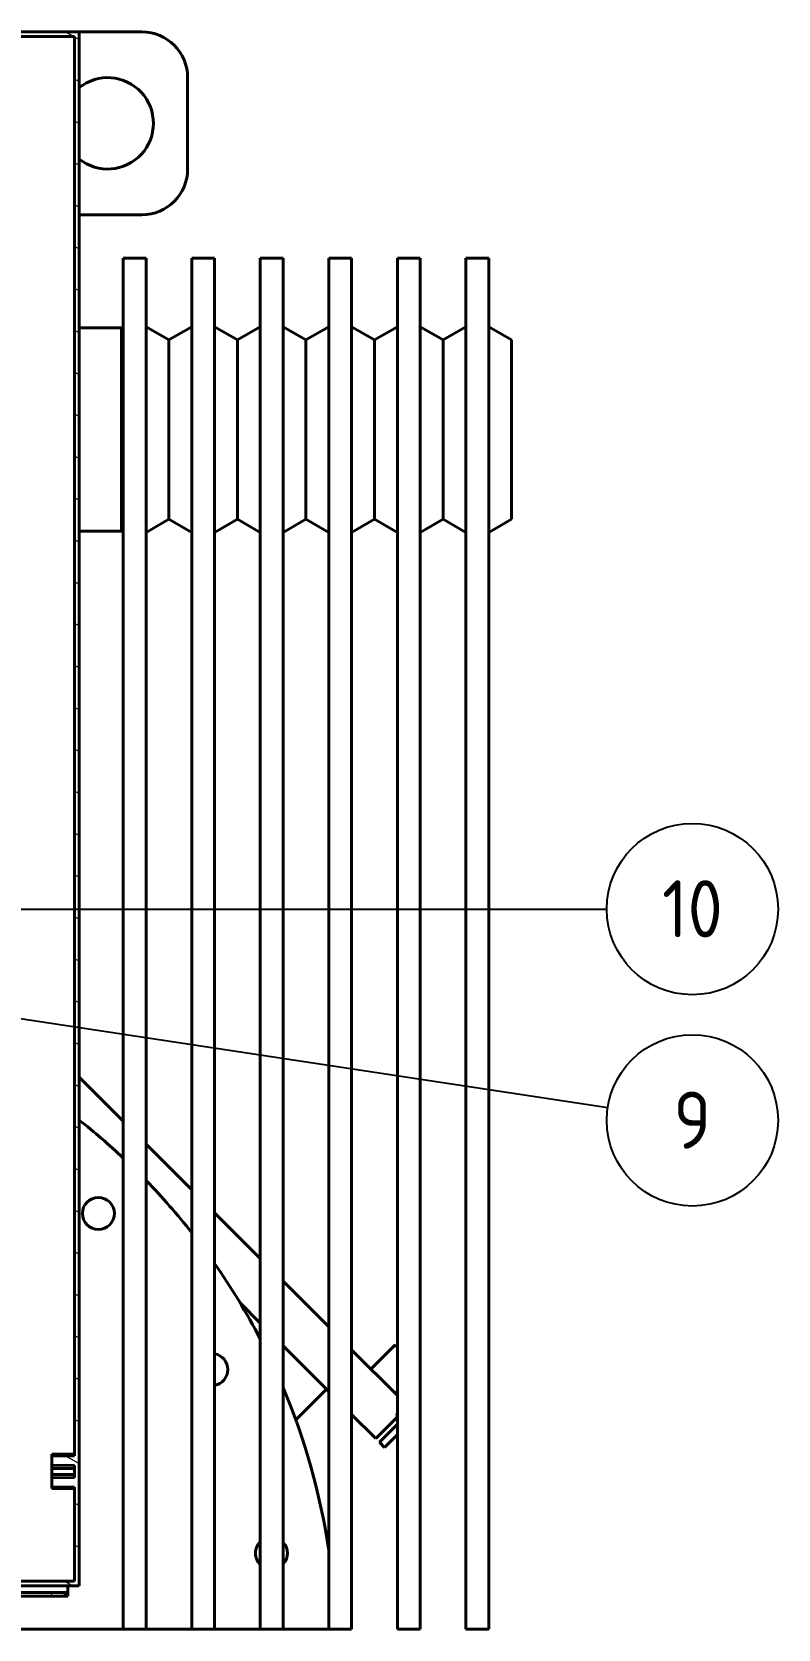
# Model space of a CAD drawing. Header units: millimetres. Extents: x 0 to 5945, y 0 to 4205.
# Drawn here: x 4559 to 4886, y 2599 to 3298 of the extents above; entities that cross this region are included whole.
import ezdxf

# ---------------------------------------------------------------- set-up
doc = ezdxf.new("R2010")
doc.units = ezdxf.units.MM
doc.header["$LTSCALE"] = 5
for name, color, linetype, lineweight in [('가시적인 것(ISO)', 3, 'Continuous', 40), ('가시적인 좁은 것(ISO)', 3, 'Continuous', 35), ('기호(ISO)', 5, 'Continuous', 25), ('해치(ISO)', 7, 'Continuous', 18)]:
    doc.layers.add(name, color=color, linetype=linetype, lineweight=lineweight)
doc.styles.add('부품번호텍스트_PSTEK_POSCO', font='isocp.shx')
pattern_1 = [(150.00025, (0, 0), (-7.93744, -13.748187), [])]

msp = doc.modelspace()

# ---------------------------------------------------------------- hatches: boundary and pattern name
at = {"layer": '해치(ISO)'}
h = msp.add_hatch(dxfattribs=at)
h.set_pattern_fill('ANSI31', color=256, scale=127, angle=105.0002455, style=0)
h.set_pattern_definition(pattern_1)
h.paths.add_polyline_path([(4214.8856, 3298.3703), (4214.8856, 2618.3703), (4219.8856, 2618.3703), (4574.8856, 2618.3703), (4579.8856, 2618.3703), (4579.8856, 3298.3703)])
h.paths.add_polyline_path([(4567.8856, 2661.5226), (4577.8856, 2661.5226), (4577.8856, 2620.3703), (4216.8856, 2620.3703), (4216.8856, 3296.3703), (4577.8856, 3296.3703), (4577.8856, 2675.218), (4567.8856, 2675.218), (4567.8856, 2669.6689), (4577.8856, 2669.6689), (4577.8856, 2667.0716), (4567.8856, 2667.0716)], flags=0)
h = msp.add_hatch(dxfattribs=at)
h.set_pattern_fill('ANSI31', color=256, scale=127, angle=105.0002455, style=0)
h.set_pattern_definition(pattern_1)
h.paths.add_polyline_path([(4574.8856, 2615.3703), (4574.8856, 2618.3703), (4219.8856, 2618.3703), (4219.8856, 2615.3703), (4220.9449, 2615.3703), (4573.8264, 2615.3703)])
h = msp.add_hatch(dxfattribs=at)
h.set_pattern_fill('ANSI31', color=256, scale=127, style=0)
h.set_pattern_definition([(45, (0, 0), (-11.22532, 11.22532), [])])
h.paths.add_polyline_path([(4573.8264, 2613.7703), (4573.8264, 2615.3703), (4220.9449, 2615.3703), (4220.9449, 2613.7703)])

# ---------------------------------------------------------------- linework, layer by layer
at = {"layer": '가시적인 것(ISO)'}
for p, q in [((4579.8856, 3298.3703), (4214.8856, 3298.3703)), ((4216.8856, 3296.3703), (4577.8856, 3296.3703)), ((4577.8856, 3296.3703), (4577.8856, 2675.218)), ((4579.8856, 3298.3703), (4607.3856, 3298.3703)), ((4579.8856, 2618.3703), (4579.8856, 3298.3703)), ((4627.3856, 3278.3703), (4627.3856, 3238.3703)), ((4579.8856, 3218.3703), (4607.3856, 3218.3703)), ((4599.1856, 3199.3703), (4599.1856, 3193.3395)), ((4609.1856, 3199.3703), (4599.1856, 3199.3703)), ((4609.1856, 3193.3395), (4609.1856, 3199.3703)), ((4629.1856, 3199.3703), (4629.1856, 3193.3395)), ((4639.1856, 3199.3703), (4629.1856, 3199.3703)), ((4639.1856, 3193.3395), (4639.1856, 3199.3703)), ((4659.1856, 3199.3703), (4659.1856, 3193.3395)), ((4669.1856, 3199.3703), (4659.1856, 3199.3703)), ((4669.1856, 3193.3395), (4669.1856, 3199.3703)), ((4689.1856, 3199.3703), (4689.1856, 3193.3395)), ((4699.1856, 3199.3703), (4689.1856, 3199.3703)), ((4699.1856, 3193.3395), (4699.1856, 3199.3703)), ((4719.1856, 3199.3703), (4719.1856, 3193.3395)), ((4729.1856, 3199.3703), (4719.1856, 3199.3703)), ((4729.1856, 3193.3395), (4729.1856, 3199.3703)), ((4749.1856, 3199.3703), (4749.1856, 3193.3395)), ((4759.1856, 3199.3703), (4749.1856, 3199.3703)), ((4759.1856, 3193.3395), (4759.1856, 3199.3703)), ((4599.1856, 3157.1796), (4599.1856, 3193.3395)), ((4609.1856, 3193.3395), (4609.1856, 3157.1796)), ((4629.1856, 3157.1796), (4629.1856, 3193.3395)), ((4639.1856, 3193.3395), (4639.1856, 3157.1796)), ((4659.1856, 3157.1796), (4659.1856, 3193.3395)), ((4669.1856, 3193.3395), (4669.1856, 3157.1796)), ((4689.1856, 3157.1796), (4689.1856, 3193.3395)), ((4699.1856, 3193.3395), (4699.1856, 3157.1796)), ((4719.1856, 3157.1796), (4719.1856, 3193.3395)), ((4729.1856, 3193.3395), (4729.1856, 3157.1796)), ((4749.1856, 3157.1796), (4749.1856, 3193.3395)), ((4759.1856, 3193.3395), (4759.1856, 3157.1796)), ((4598.4062, 3168.9203), (4579.8856, 3168.9203)), ((4598.4062, 3168.9203), (4599.1856, 3169.3703)), ((4598.4062, 3079.8203), (4598.4062, 3168.9203)), ((4619.1856, 3163.5968), (4609.1856, 3169.3703)), ((4619.1856, 3163.5968), (4629.1856, 3169.3703)), ((4649.1856, 3163.5968), (4639.1856, 3169.3703)), ((4649.1856, 3163.5968), (4659.1856, 3169.3703)), ((4679.1856, 3163.5968), (4669.1856, 3169.3703)), ((4679.1856, 3163.5968), (4689.1856, 3169.3703)), ((4709.1856, 3163.5968), (4699.1856, 3169.3703)), ((4709.1856, 3163.5968), (4719.1856, 3169.3703)), ((4739.1856, 3163.5968), (4729.1856, 3169.3703)), ((4739.1856, 3163.5968), (4749.1856, 3169.3703)), ((4769.1856, 3163.5968), (4759.1856, 3169.3703)), ((4619.1856, 3085.1438), (4619.1856, 3163.5968)), ((4649.1856, 3085.1438), (4649.1856, 3163.5968)), ((4679.1856, 3085.1438), (4679.1856, 3163.5968)), ((4709.1856, 3085.1438), (4709.1856, 3163.5968)), ((4739.1856, 3085.1438), (4739.1856, 3163.5968)), ((4769.1856, 3085.1438), (4769.1856, 3163.5968)), ((4599.1856, 3157.1796), (4599.1856, 3133.6873)), ((4609.1856, 3133.6873), (4609.1856, 3157.1796)), ((4629.1856, 3157.1796), (4629.1856, 3133.6873)), ((4639.1856, 3133.6873), (4639.1856, 3157.1796)), ((4659.1856, 3157.1796), (4659.1856, 3133.6873)), ((4669.1856, 3133.6873), (4669.1856, 3157.1796)), ((4689.1856, 3157.1796), (4689.1856, 3133.6873)), ((4699.1856, 3133.6873), (4699.1856, 3157.1796)), ((4719.1856, 3157.1796), (4719.1856, 3133.6873)), ((4729.1856, 3133.6873), (4729.1856, 3157.1796)), ((4749.1856, 3157.1796), (4749.1856, 3133.6873)), ((4759.1856, 3133.6873), (4759.1856, 3157.1796)), ((4599.1856, 2599.3928), (4599.1856, 3133.6873)), ((4609.1856, 3133.6873), (4609.1856, 2599.3928)), ((4629.1856, 2599.3928), (4629.1856, 3133.6873)), ((4639.1856, 3133.6873), (4639.1856, 2599.3928)), ((4659.1856, 2599.3928), (4659.1856, 3133.6873)), ((4669.1856, 3133.6873), (4669.1856, 2599.3928)), ((4689.1856, 2599.3928), (4689.1856, 3133.6873)), ((4699.1856, 3133.6873), (4699.1856, 2599.3928)), ((4719.1856, 2599.3928), (4719.1856, 3133.6873)), ((4729.1856, 3133.6873), (4729.1856, 2599.3928)), ((4749.1856, 2599.3928), (4749.1856, 3133.6873)), ((4759.1856, 3133.6873), (4759.1856, 2599.3928)), ((4619.1856, 3085.1438), (4609.1856, 3079.3703)), ((4619.1856, 3085.1438), (4629.1856, 3079.3703)), ((4649.1856, 3085.1438), (4639.1856, 3079.3703)), ((4649.1856, 3085.1438), (4659.1856, 3079.3703)), ((4679.1856, 3085.1438), (4669.1856, 3079.3703)), ((4679.1856, 3085.1438), (4689.1856, 3079.3703)), ((4709.1856, 3085.1438), (4699.1856, 3079.3703)), ((4709.1856, 3085.1438), (4719.1856, 3079.3703)), ((4739.1856, 3085.1438), (4729.1856, 3079.3703)), ((4739.1856, 3085.1438), (4749.1856, 3079.3703)), ((4769.1856, 3085.1438), (4759.1856, 3079.3703)), ((4598.4062, 3079.8203), (4579.8856, 3079.8203)), ((4598.4062, 3079.8203), (4599.1856, 3079.3703)), ((4579.8856, 2840.9025), (4599.1856, 2821.6025)), ((4609.1856, 2811.6025), (4629.1856, 2791.6025)), ((4639.1856, 2781.6025), (4659.1856, 2761.6025)), ((4669.1856, 2751.6025), (4689.1856, 2731.6025)), ((4659.1856, 2733.3182), (4650.3292, 2742.1747)), ((4689.1856, 2703.3182), (4669.1856, 2723.3182)), ((4699.1856, 2721.6025), (4719.1856, 2701.6025)), ((4707.5934, 2713.1947), (4718.2, 2723.8013)), ((4719.1856, 2722.8157), (4718.2, 2723.8013)), ((4688.1479, 2704.3559), (4674.7184, 2690.9264)), ((4718.2, 2702.5881), (4719.1856, 2703.5738)), ((4709.741, 2682.7628), (4699.1856, 2693.3182)), ((4719.1856, 2692.2074), (4709.741, 2682.7628)), ((4718.695, 2693.0422), (4719.1856, 2693.5328)), ((4718.695, 2693.0422), (4719.1856, 2692.5515)), ((4718.8364, 2693.1836), (4719.1192, 2692.9007)), ((4719.1192, 2692.9007), (4718.9778, 2692.7593)), ((4719.1856, 2689.0074), (4711.341, 2681.1628)), ((4713.6038, 2678.9), (4719.1856, 2684.4819)), ((4711.341, 2681.1628), (4713.6038, 2678.9)), ((4567.8856, 2675.8703), (4567.8856, 2675.218)), ((4577.8856, 2675.8703), (4567.8856, 2675.8703)), ((4577.8856, 2675.218), (4567.8856, 2675.218)), ((4567.8856, 2675.218), (4567.8856, 2669.6689)), ((4577.8856, 2670.9472), (4577.8856, 2665.7933)), ((4567.8856, 2669.6689), (4577.8856, 2669.6689)), ((4567.8856, 2667.0716), (4567.8856, 2669.6689)), ((4577.8856, 2667.0716), (4567.8856, 2667.0716)), ((4567.8856, 2667.0716), (4567.8856, 2661.5226)), ((4577.8856, 2669.6689), (4577.8856, 2667.0716)), ((4567.8856, 2661.5226), (4577.8856, 2661.5226)), ((4567.8856, 2661.5226), (4567.8856, 2660.8703)), ((4577.8856, 2660.8703), (4567.8856, 2660.8703)), ((4577.8856, 2661.5226), (4577.8856, 2620.3703)), ((4214.8856, 2618.3703), (4579.8856, 2618.3703)), ((4577.8856, 2620.3703), (4216.8856, 2620.3703)), ((4574.8856, 2618.3703), (4219.8856, 2618.3703)), ((4219.8856, 2615.3703), (4574.8856, 2615.3703)), ((4573.8264, 2615.3703), (4220.9449, 2615.3703)), ((4573.8264, 2613.7703), (4573.8264, 2615.3703)), ((4574.8856, 2615.3703), (4574.8856, 2618.3703)), ((4574.8856, 2613.7703), (4574.8856, 2615.3703)), ((4220.9449, 2613.7703), (4573.8264, 2613.7703)), ((4573.8264, 2613.7703), (4574.8856, 2613.7703)), ((4599.1856, 2599.3928), (4537.3856, 2599.3928)), ((4609.1856, 2599.3928), (4599.1856, 2599.3928)), ((4629.1856, 2599.3928), (4609.1856, 2599.3928)), ((4639.1856, 2599.3928), (4629.1856, 2599.3928)), ((4659.1856, 2599.3928), (4639.1856, 2599.3928)), ((4669.1856, 2599.3928), (4659.1856, 2599.3928)), ((4689.1856, 2599.3928), (4669.1856, 2599.3928)), ((4699.1856, 2599.3928), (4689.1856, 2599.3928)), ((4729.1856, 2599.3928), (4719.1856, 2599.3928)), ((4759.1856, 2599.3928), (4749.1856, 2599.3928))]:
    msp.add_line(p, q, dxfattribs=at)
msp.add_circle((4588.3045, 2781.2891), 7, dxfattribs=at)
for centre, radius, start, end in [((4607.3856, 3278.3703), 20, 0, 90), ((4592.3856, 3258.3703), 20, 231.3178125, 128.6821875), ((4607.3856, 3238.3703), 20, 270, 0), ((4397.3856, 2590.3703), 295, 46.8376613, 51.7828154), ((4397.3856, 2590.3703), 295, 38.2087251, 44.1131877), ((4397.3856, 2590.3703), 295, 27.4445082, 34.9491254), ((4637.9574, 2712.9477), 7, 280.1055819, 79.8944181), ((4397.3856, 2590.3703), 295, 8.4468538, 22.8748781), ((4664.0615, 2632.6076), 7, 134.1508836, 225.8491164), ((4664.0615, 2632.6076), 7, 317.0561027, 42.9438973)]:
    msp.add_arc(centre, radius, start, end, dxfattribs=at)
at = {"layer": '가시적인 좁은 것(ISO)'}
for p, q in [((4577.8856, 2670.9472), (4567.8856, 2670.9472)), ((4567.8856, 2665.7933), (4577.8856, 2665.7933))]:
    msp.add_line(p, q, dxfattribs=at)
at = {"layer": '기호(ISO)', "color": 7}
for p, q in [((4530.4856, 2914.4904), (4810.86, 2914.4904)), ((4468.8827, 2879.5784), (4811.3512, 2827.6284))]:
    msp.add_line(p, q, dxfattribs=at)
at = {"layer": '기호(ISO)'}
for centre in [(4848.36, 2914.4904), (4848.36, 2822.0144)]:
    msp.add_circle(centre, 37.5, dxfattribs=at)

# ---------------------------------------------------------------- texts
at = {"layer": '기호(ISO)', "color": 7, "char_height": 25, "attachment_point": 5, "style": '부품번호텍스트_PSTEK_POSCO'}
for s, insert in [('10', (4848.36, 2914.6096)), ('9', (4848.36, 2822.1336))]:
    msp.add_mtext(s, dxfattribs=dict(at, insert=insert))

doc.saveas('drawing.dxf')
